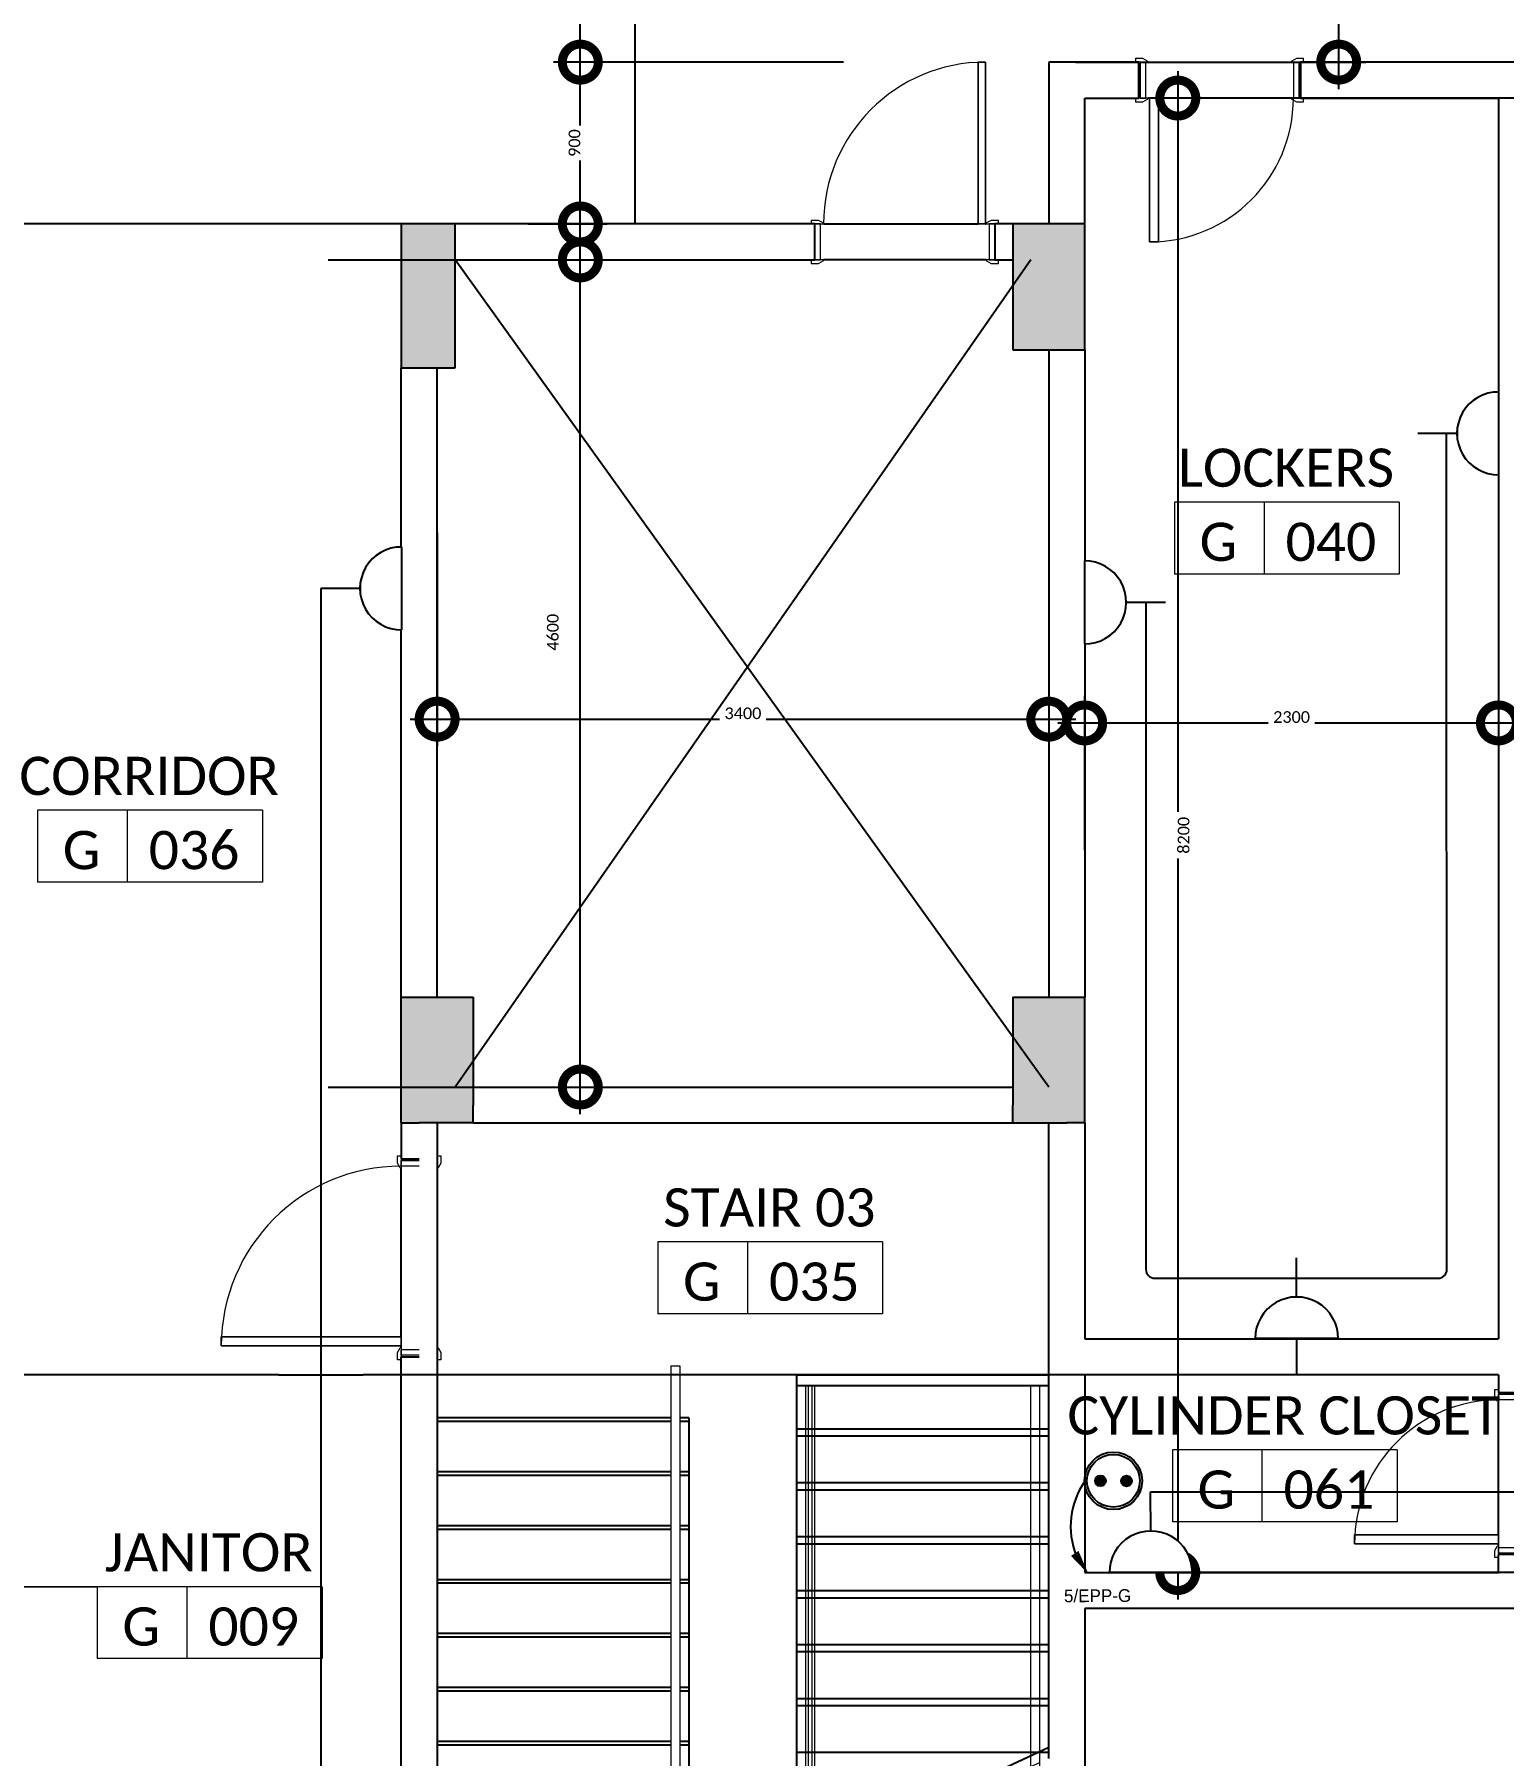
# Model space of a CAD drawing. Header units: metres. Extents: x 15.7 to 112.1, y 4.7 to 71.5.
# Drawn here: x 59.46 to 67.62, y 41.53 to 51.1 of the extents above; entities that cross this region are included whole.
import ezdxf

# ---------------------------------------------------------------- set-up
doc = ezdxf.new("R2010")
doc.units = ezdxf.units.M
doc.set_wipeout_variables(frame=1)
doc.linetypes.add('ECG_Line-Ptrn-Sold', pattern=[9144.001, 9144, -0.001])
doc.layers.get('0').update_dxf_attribs({"color": 3})
for name, color, linetype in [('00', 252, 'Continuous'), ('E-Lighting Fix', 4, 'Continuous'), ('E-SOCKET', 3, 'Continuous'), ('HVAC', 1, 'Continuous')]:
    doc.layers.add(name, color=color, linetype=linetype)
for name, color, linetype, lineweight in [('1204SDC-A0$0$G-TTLB-STXT', 3, 'Continuous', 5), ('A-DIM', 7, 'Continuous', 5), ('A-DOOR', 5, 'Continuous', 5), ('A-FLOR-HRAL', 1, 'Continuous', 9), ('A-STAIR', 1, 'ECG_Line-Ptrn-Sold', 13), ('A-TEXT', 7, 'ECG_Line-Ptrn-Sold', 13)]:
    doc.layers.add(name, color=color, linetype=linetype, lineweight=lineweight)
doc.styles.add('Calibri', font='calibri.ttf', dxfattribs={"height": 0.212639})
doc.dimstyles.new('ECG_Dimn-Detl-100', dxfattribs={"dimscale": 0.3048, "dimtxt": 0.25, "dimasz": 1.312336, "dimexe": 0.492126, "dimexo": 0.0625, "dimgap": 0, "dimtad": 1, "dimdec": 0, "dimlfac": 1000, "dimzin": 0, "dimdsep": 46, "dimtxsty": 'Calibri', "dimblk1": 'DOTSMALL', "dimblk2": 'DOTSMALL', "dimsah": 1, "dimcen": 0.09, "dimdle": 0.492126, "dimazin": 0, "dimtfac": 1, "dimtdec": 4, "dimtix": 1, "dimtmove": 0, "dimatfit": 3, "dimfxl": 0.492126, "dimfxlon": 1, "dimtvp": 1, "dimtolj": 1, "dimtzin": 0, "dimarcsym": 2})
doc.dimstyles.new('ECG_Dimn-Detl-100_1', dxfattribs={"dimscale": 0.3048, "dimtxt": 0.25, "dimasz": 1.312336, "dimexe": 0.492126, "dimexo": 0.0625, "dimgap": 0, "dimtad": 1, "dimdec": 0, "dimlfac": 1000, "dimzin": 0, "dimdsep": 46, "dimtxsty": 'Calibri', "dimblk1": 'DOTSMALL', "dimblk2": 'DOTSMALL', "dimsah": 1, "dimcen": 0.09, "dimdle": 0.492126, "dimazin": 0, "dimtfac": 1, "dimtdec": 4, "dimtix": 1, "dimtmove": 2, "dimatfit": 3, "dimfxl": 0.492126, "dimfxlon": 1, "dimtvp": 1, "dimtolj": 1, "dimtzin": 0, "dimarcsym": 2})

# ---------------------------------------------------------------- blocks, each defined once
blk = doc.blocks.new('ECG_ Door-Single Leaf-Steel - 1100x2200 mm-V1-GROUND FLOOR PLAN')
at = {"layer": 'A-DOOR'}
for p, q in [((-0.567, 0.12), (-0.527, 0.12)), ((-0.567, 0.1), (-0.567, 0.12)), ((-0.527, 0.12), (-0.501, 0.106)), ((0.501, 0.106), (0.527, 0.12)), ((0.527, 0.12), (0.567, 0.12)), ((0.567, 0.12), (0.567, 0.1)), ((-0.542, -0.1), (-0.542, 0)), ((-0.51, 0), (-0.51, -0.1)), ((0.51, -0.1), (0.51, 0)), ((0.542, 0), (0.542, -0.1)), ((-0.567, -0.12), (-0.567, -0.1)), ((-0.527, -0.12), (-0.567, -0.12)), ((-0.55, -0.1), (-0.497, -0.1)), ((-0.51, -0.1), (-0.542, -0.1)), ((-0.501, -0.106), (-0.527, -0.12)), ((0.44, -0.1), (0.49, -0.1)), ((0.44, -1.1), (0.44, -0.1)), ((0.44, -0.1), (0.44, -1.1)), ((0.49, -0.1), (0.44, -0.1)), ((0.49, -0.1), (0.49, -1.1)), ((0.49, -1.1), (0.49, -0.1)), ((0.497, -0.1), (0.55, -0.1)), ((0.527, -0.12), (0.501, -0.106)), ((0.542, -0.1), (0.51, -0.1)), ((0.567, -0.12), (0.527, -0.12)), ((0.567, -0.1), (0.567, -0.12)), ((0.49, -1.1), (0.44, -1.1)), ((0.44, -1.1), (0.49, -1.1))]:
    blk.add_line(p, q, dxfattribs=at)
for centre, radius, start, end in [((-0.505, 0.099), 0.00806, 7.12502, 60.25512), ((0.505, 0.099), 0.00806, 119.74488, 172.87498), ((0.49, -0.1), 1, 180, 270), ((-0.505, -0.099), 0.00806, 299.74488, 352.87498), ((0.505, -0.099), 0.00806, 187.12502, 240.25512)]:
    blk.add_arc(centre, radius, start, end, dxfattribs=at)
blk = doc.blocks.new('ECG_ Door-Single Leaf-Steel - 900x2200 mm-3097165-GROUND FLOOR PLAN')
at = {"layer": 'A-DOOR'}
for p, q in [((0.34, 0.9), (0.34, 0.1)), ((0.39, 0.9), (0.34, 0.9)), ((0.34, 0.1), (0.34, 0.9)), ((0.34, 0.9), (0.39, 0.9)), ((0.39, 0.1), (0.39, 0.9)), ((0.39, 0.9), (0.39, 0.1)), ((-0.427, 0.12), (-0.467, 0.12)), ((-0.467, 0.12), (-0.467, 0.1)), ((-0.45, 0.1), (-0.397, 0.1)), ((-0.41, 0.1), (-0.442, 0.1)), ((-0.442, 0.1), (-0.442, -0.1)), ((-0.401, 0.106), (-0.427, 0.12)), ((-0.41, -0.1), (-0.41, 0.1)), ((0.34, 0.1), (0.39, 0.1)), ((0.39, 0.1), (0.34, 0.1)), ((0.397, 0.1), (0.45, 0.1)), ((0.427, 0.12), (0.401, 0.106)), ((0.41, 0.1), (0.41, -0.1)), ((0.442, 0.1), (0.41, 0.1)), ((0.467, 0.12), (0.427, 0.12)), ((0.442, -0.1), (0.442, 0.1)), ((0.467, 0.1), (0.467, 0.12)), ((-0.467, -0.1), (-0.467, -0.12)), ((-0.467, -0.12), (-0.427, -0.12)), ((-0.397, -0.1), (-0.45, -0.1)), ((-0.442, -0.1), (-0.41, -0.1)), ((-0.427, -0.12), (-0.401, -0.106)), ((0.45, -0.1), (0.397, -0.1)), ((0.401, -0.106), (0.427, -0.12)), ((0.41, -0.1), (0.442, -0.1)), ((0.427, -0.12), (0.467, -0.12)), ((0.467, -0.12), (0.467, -0.1))]:
    blk.add_line(p, q, dxfattribs=at)
for centre, radius, start, end in [((0.39, 0.1), 0.8, 90, 180), ((-0.405, 0.099), 0.00806, 7.12502, 60.25512), ((0.405, 0.099), 0.00806, 119.74488, 172.87498), ((-0.405, -0.099), 0.00806, 299.74488, 352.87498), ((0.405, -0.099), 0.00806, 187.12502, 240.25512)]:
    blk.add_arc(centre, radius, start, end, dxfattribs=at)
blk = doc.blocks.new('ECG_ Door-Single Leaf-Steel - 900x2200 mm-3097164-GROUND FLOOR PLAN')
at = {"layer": 'A-DOOR'}
for p, q in [((-0.467, 0.12), (-0.427, 0.12)), ((-0.467, 0.1), (-0.467, 0.12)), ((-0.397, 0.1), (-0.45, 0.1)), ((-0.442, 0.1), (-0.41, 0.1)), ((-0.442, -0.1), (-0.442, 0.1)), ((-0.427, 0.12), (-0.401, 0.106)), ((-0.41, 0.1), (-0.41, -0.1)), ((0.45, 0.1), (0.397, 0.1)), ((0.401, 0.106), (0.427, 0.12)), ((0.41, 0.1), (0.442, 0.1)), ((0.41, -0.1), (0.41, 0.1)), ((0.427, 0.12), (0.467, 0.12)), ((0.442, 0.1), (0.442, -0.1)), ((0.467, 0.12), (0.467, 0.1)), ((-0.467, -0.12), (-0.467, -0.1)), ((-0.427, -0.12), (-0.467, -0.12)), ((-0.45, -0.1), (-0.397, -0.1)), ((-0.41, -0.1), (-0.442, -0.1)), ((-0.401, -0.106), (-0.427, -0.12)), ((0.34, -0.1), (0.39, -0.1)), ((0.34, -0.9), (0.34, -0.1)), ((0.34, -0.1), (0.34, -0.9)), ((0.39, -0.1), (0.34, -0.1)), ((0.39, -0.1), (0.39, -0.9)), ((0.39, -0.9), (0.39, -0.1)), ((0.397, -0.1), (0.45, -0.1)), ((0.427, -0.12), (0.401, -0.106)), ((0.442, -0.1), (0.41, -0.1)), ((0.467, -0.12), (0.427, -0.12)), ((0.467, -0.1), (0.467, -0.12)), ((0.39, -0.9), (0.34, -0.9)), ((0.34, -0.9), (0.39, -0.9))]:
    blk.add_line(p, q, dxfattribs=at)
for centre, radius, start, end in [((-0.405, 0.099), 0.00806, 7.12502, 60.25512), ((0.405, 0.099), 0.00806, 119.74488, 172.87498), ((0.39, -0.1), 0.8, 180, 270), ((-0.405, -0.099), 0.00806, 299.74488, 352.87498), ((0.405, -0.099), 0.00806, 187.12502, 240.25512)]:
    blk.add_arc(centre, radius, start, end, dxfattribs=at)
blk = doc.blocks.new('Railing - Railing-3162899-GROUND FLOOR PLAN')
at = {"layer": 'A-FLOR-HRAL'}
for p, q in [((62.9935, 43.6973), (63.0435, 43.6973)), ((62.9935, 43.6973), (62.9935, 40.0394)), ((63.0435, 43.6973), (63.0435, 40.0394)), ((63.7943, 40.9077), (63.7443, 40.8844)), ((63.7943, 40.9077), (63.7443, 40.8844)), ((63.7943, 40.9077), (63.7443, 40.8844)), ((63.7943, 40.9077), (63.7443, 40.8844)), ((63.7943, 40.9077), (63.7443, 40.8844)), ((63.7943, 40.9077), (63.7443, 40.8844)), ((63.7443, 40.0223), (63.7443, 40.8844)), ((63.7943, 40.0223), (63.7943, 40.9077)), ((62.9935, 40.0394), (62.9935, 39.6469)), ((63.0435, 40.0394), (63.0435, 39.6969)), ((63.7443, 39.7473), (63.7443, 40.0223)), ((63.7943, 39.7473), (63.7943, 40.0223)), ((63.7443, 39.6969), (63.7443, 39.7473)), ((63.7943, 39.6469), (63.7943, 39.7473)), ((62.9935, 39.6469), (63.7943, 39.6469)), ((63.0435, 39.6969), (63.7443, 39.6969))]:
    blk.add_line(p, q, dxfattribs=at)
at = {"layer": 'A-STAIR'}
for p, q in [((63.7443, 43.5873), (63.7943, 43.5873)), ((63.7443, 43.2873), (63.7443, 43.5873)), ((63.7593, 43.5873), (63.7793, 43.5873)), ((63.7593, 43.2873), (63.7593, 43.5873)), ((63.7593, 43.5873), (63.7793, 43.5873)), ((63.7593, 43.2873), (63.7593, 43.5873)), ((63.7593, 43.5873), (63.7793, 43.5873)), ((63.7593, 43.2873), (63.7593, 43.5873)), ((63.7593, 43.5873), (63.7793, 43.5873)), ((63.7593, 43.2873), (63.7593, 43.5873)), ((63.7593, 43.5873), (63.7793, 43.5873)), ((63.7593, 43.2873), (63.7593, 43.5873)), ((63.7793, 43.2873), (63.7793, 43.5873)), ((63.7793, 43.2873), (63.7793, 43.5873)), ((63.7793, 43.2873), (63.7793, 43.5873)), ((63.7793, 43.2873), (63.7793, 43.5873)), ((63.7793, 43.2873), (63.7793, 43.5873)), ((63.7943, 43.2873), (63.7943, 43.5873)), ((63.7443, 40.8844), (63.7443, 43.2873)), ((63.7593, 40.8914), (63.7593, 43.2873)), ((63.7593, 40.8914), (63.7593, 43.2873)), ((63.7593, 40.8914), (63.7593, 43.2873)), ((63.7593, 40.8914), (63.7593, 43.2873)), ((63.7593, 40.8914), (63.7593, 43.2873)), ((63.7793, 40.9007), (63.7793, 43.2873)), ((63.7793, 40.9007), (63.7793, 43.2873)), ((63.7793, 40.9007), (63.7793, 43.2873)), ((63.7793, 40.9007), (63.7793, 43.2873)), ((63.7793, 40.9007), (63.7793, 43.2873)), ((63.7943, 40.9077), (63.7943, 43.2873))]:
    blk.add_line(p, q, dxfattribs=at)
blk = doc.blocks.new('Railing - Railing-3137059-GROUND FLOOR PLAN')
at = {"layer": 'A-FLOR-HRAL'}
for p, q in [((65.0435, 41.4902), (64.9935, 41.4669)), ((64.9935, 39.6873), (64.9935, 41.4669)), ((65.0435, 39.6873), (65.0435, 41.4902)), ((64.9935, 39.3873), (64.9935, 39.6873)), ((65.0435, 39.3873), (65.0435, 39.6873)), ((65.0435, 39.3873), (64.9935, 39.3873))]:
    blk.add_line(p, q, dxfattribs=at)
at = {"layer": 'A-STAIR'}
for p, q in [((64.9935, 43.5873), (65.0435, 43.5873)), ((64.9935, 43.2873), (64.9935, 43.5873)), ((65.0435, 43.2873), (65.0435, 43.5873)), ((64.9935, 41.4669), (64.9935, 43.2873)), ((65.0435, 41.4902), (65.0435, 43.2873))]:
    blk.add_line(p, q, dxfattribs=at)
blk = doc.blocks.new('ECG_ Door-Single Leaf-Steel - 1000x2200 mm-3241805-GROUND FLOOR PLAN')
at = {"layer": 'A-DOOR'}
for p, q in [((0.408, 1), (0.408, 0.1)), ((0.448, 1), (0.408, 1)), ((0.408, 0.1), (0.408, 1)), ((0.408, 1), (0.448, 1)), ((0.448, 0.1), (0.448, 1)), ((0.448, 1), (0.448, 0.1)), ((-0.48, 0.12), (-0.52, 0.12)), ((-0.52, 0.12), (-0.52, 0.1)), ((-0.5, 0.1), (-0.45, 0.1)), ((-0.468, 0.1), (-0.5, 0.1)), ((-0.454, 0.106), (-0.48, 0.12)), ((-0.468, -0.1), (-0.468, 0.1)), ((0.408, 0.1), (0.448, 0.1)), ((0.448, 0.1), (0.408, 0.1)), ((0.45, 0.1), (0.5, 0.1)), ((0.48, 0.12), (0.454, 0.106)), ((0.468, 0.1), (0.468, -0.1)), ((0.5, 0.1), (0.468, 0.1)), ((0.52, 0.12), (0.48, 0.12)), ((0.52, 0.1), (0.52, 0.12)), ((-0.52, -0.1), (-0.52, -0.12)), ((-0.52, -0.12), (-0.48, -0.12)), ((-0.45, -0.1), (-0.5, -0.1)), ((-0.5, -0.1), (-0.468, -0.1)), ((-0.48, -0.12), (-0.454, -0.106)), ((0.5, -0.1), (0.45, -0.1)), ((0.454, -0.106), (0.48, -0.12)), ((0.468, -0.1), (0.5, -0.1)), ((0.48, -0.12), (0.52, -0.12)), ((0.52, -0.12), (0.52, -0.1))]:
    blk.add_line(p, q, dxfattribs=at)
for centre, radius, start, end in [((0.448, 0.1), 0.9, 90, 180), ((-0.458, 0.099), 0.00806, 7.12502, 60.25512), ((0.458, 0.099), 0.00806, 119.74488, 172.87498), ((-0.458, -0.099), 0.00806, 299.74488, 352.87498), ((0.458, -0.099), 0.00806, 187.12502, 240.25512)]:
    blk.add_arc(centre, radius, start, end, dxfattribs=at)
blk = doc.blocks.new('ECG_G-Tag-Room - ECG_G-Tag-Room-Engl-1568319-GROUND FLOOR PLAN')
at = {"layer": 'A-TEXT'}
for p, q in [((-0.00625, 0), (-0.00625, -0.004)), ((0.00625, 0), (-0.00625, 0)), ((-0.00125, -0.004), (-0.00125, 0)), ((0.00625, 0), (0.00625, -0.004)), ((0.00625, -0.004), (-0.00625, -0.004))]:
    blk.add_line(p, q, dxfattribs=at)
blk = doc.blocks.new('_DotSmall')
at = {"color": 0, "linetype": 'ByBlock', "const_width": 0.5}
blk.add_lwpolyline([(-0.0625, 0, 1), (0.0625, 0, 1)], format="xyb", close=True, dxfattribs=at)
blk = doc.blocks.new('SS')
at = {"color": 3}
blk.add_wipeout([(-0.2307, -0.0004), (-0.2222, 0.0621), (-0.2022, 0.1111), (-0.167, 0.1592), (-0.1259, 0.1933), (-0.0695, 0.22), (-0.025, 0.2293), (0.0499, 0.2252), (0.1123, 0.2015), (0.1552, 0.1707), (0.1949, 0.1234), (0.2175, 0.0769), (0.2293, 0.0252), (0.2293, -0.0004)], dxfattribs=at)
at = {"layer": 'E-SOCKET', "color": 3}
for points in [[(-0.0004, 0.2308), (-0.0015, 0.4486)], [(0.2307, -0.0004), (-0.2307, -0.0004)]]:
    blk.add_lwpolyline(points, dxfattribs=at)
blk.add_arc((0, 0), 0.2307, 359.91019, 180.08981, dxfattribs=at)
blk = doc.blocks.new('EO')
at = {"layer": 'E-Lighting Fix', "lineweight": -3, "ltscale": 0.05, "transparency": 33554658}
h = blk.add_hatch(color=0, dxfattribs=at)
h.dxf.hatch_style = 1
edge = h.paths.add_edge_path()
edge.add_arc((-0.081, 0.18), 0.0337, 0, 360)
h = blk.add_hatch(color=0, dxfattribs=at)
h.dxf.hatch_style = 1
edge = h.paths.add_edge_path()
edge.add_arc((0.082, 0.179), 0.0337, 0, 360)
at = {"layer": 'E-Lighting Fix', "color": 0}
for radius in [0.18, 0.165]:
    blk.add_circle((0, 0.18), radius, dxfattribs=at)
at = {"layer": 'E-Lighting Fix', "color": 0, "lineweight": -3, "ltscale": 0.05}
for centre in [(-0.081, 0.18), (0.082, 0.179)]:
    blk.add_circle(centre, 0.0337, dxfattribs=at)
blk = doc.blocks.new('A$Cd8d9f0fa')
at = {"layer": '1204SDC-A0$0$G-TTLB-STXT', "xscale": 0.889, "yscale": 0.889, "zscale": 0.889}
blk.add_blockref('EO', (-0.5419, -0.2558), dxfattribs=at)

msp = doc.modelspace()

# ---------------------------------------------------------------- hatches: boundary and pattern name
at = {"layer": '00'}
for points in [[(61.7939, 49.2473), (61.7939, 50.0473), (61.4939, 50.0473), (61.4939, 49.2473), (61.6939, 49.2473)], [(65.0939, 49.3473), (65.2939, 49.3473), (65.2939, 50.0473), (64.8939, 50.0473), (64.8939, 49.3473)], [(61.4939, 45.0473), (61.5939, 45.0473), (61.5939, 45.1473), (61.8939, 45.1473), (61.8939, 45.7473), (61.4939, 45.7473), (61.4939, 45.1473)], [(65.2011, 45.0473), (65.2939, 45.0473), (65.2939, 45.7473), (64.8939, 45.7473), (64.8939, 45.1473), (65.1939, 45.1473), (65.1939, 45.0473)], [(61.6939, 45.0473), (61.8939, 45.0473), (61.8939, 45.1473), (61.5939, 45.1473), (61.5939, 45.0473)], [(65.1939, 45.0473), (65.1939, 45.1473), (64.8939, 45.1473), (64.8939, 45.0473), (65.0939, 45.0473)]]:
    msp.add_hatch(color=256, dxfattribs=at).paths.add_polyline_path(points, flags=0)

# ---------------------------------------------------------------- linework, layer by layer
for points in [[(60.8113, 43.6473), (58.345, 43.6473)], [(60.8113, 43.6473), (61.2828, 43.6473)]]:
    msp.add_lwpolyline(points)
at = {"color": 1}
msp.add_lwpolyline([(65.3153, 42.5379, 0, 0.05, 0), (65.2383, 42.6537, 0.05, 0.05, 0)], format="xyseb", dxfattribs=at)
msp.add_arc((65.6597, 42.803), 0.444, 145.47291, 201.22219, dxfattribs=at)
at = {"layer": '00'}
for p, q in [((62.7937, 55.7473), (62.7937, 50.0473)), ((65.5939, 50.9473), (65.0939, 50.9473)), ((65.0939, 50.9473), (65.0939, 50.0473)), ((65.5939, 50.7473), (65.5939, 50.9473)), ((65.6469, 50.9473), (66.4409, 50.9473)), ((65.6469, 50.9473), (66.4409, 50.9473)), ((67.8939, 50.9473), (66.4939, 50.9473)), ((66.4939, 50.9473), (66.4939, 50.7473)), ((65.2939, 50.7473), (65.5939, 50.7473)), ((65.2939, 50.0473), (65.2939, 50.7473)), ((65.6539, 50.7473), (65.6469, 50.7473)), ((65.6539, 50.7473), (65.6469, 50.7473)), ((66.4409, 50.7473), (65.7039, 50.7473)), ((66.4409, 50.7473), (65.7039, 50.7473)), ((66.4939, 50.7473), (67.5939, 50.7473)), ((67.5939, 50.7473), (67.5939, 43.8473)), ((61.4939, 50.0473), (58.9939, 50.0473)), ((61.4939, 50.0473), (61.4939, 49.2473)), ((61.7939, 50.0473), (61.4939, 50.0473)), ((63.7939, 50.0473), (61.7939, 50.0473)), ((61.7939, 49.8473), (61.7939, 50.0473)), ((63.7939, 49.8473), (63.7939, 50.0473)), ((63.8439, 50.0473), (64.7019, 50.0473)), ((63.8439, 50.0473), (64.7019, 50.0473)), ((64.7419, 50.0473), (64.7439, 50.0473)), ((64.7419, 50.0473), (64.7439, 50.0473)), ((64.8939, 50.0473), (64.7939, 50.0473)), ((64.7939, 50.0473), (64.7939, 49.8473)), ((64.8939, 50.0473), (64.8939, 49.8473)), ((65.0939, 50.0473), (64.8939, 50.0473)), ((65.2939, 50.0473), (65.0939, 50.0473)), ((65.2939, 49.3473), (65.2939, 50.0473)), ((61.7939, 49.8473), (63.7939, 49.8473)), ((61.7939, 49.2473), (61.7939, 49.8473)), ((64.9939, 49.8473), (61.7939, 45.2473)), ((65.0939, 45.2473), (61.7939, 49.8473)), ((64.7439, 49.8473), (63.8439, 49.8473)), ((64.7939, 49.8473), (64.8939, 49.8473)), ((64.8939, 49.8473), (64.8939, 49.3473)), ((64.8939, 49.3473), (65.0939, 49.3473)), ((65.0939, 49.3473), (65.0939, 45.7473)), ((65.0939, 49.3473), (65.2939, 49.3473)), ((65.2939, 49.3473), (65.2939, 45.7473)), ((61.4939, 45.7473), (61.4939, 49.2473)), ((61.4939, 49.2473), (61.6939, 49.2473)), ((61.6939, 45.7473), (61.6939, 49.2473)), ((61.6939, 49.2473), (61.7939, 49.2473)), ((61.4939, 45.0473), (61.4939, 45.7473)), ((61.4939, 45.7473), (61.6939, 45.7473)), ((61.6939, 45.7473), (61.8939, 45.7473)), ((61.8939, 45.7473), (61.8939, 45.2473)), ((64.8939, 45.7473), (64.8939, 45.2473)), ((64.8939, 45.7473), (65.0939, 45.7473)), ((65.0939, 45.7473), (65.2939, 45.7473)), ((65.2939, 45.0473), (65.2939, 45.7473)), ((61.8939, 45.2473), (64.8939, 45.2473)), ((61.8939, 45.2473), (61.8939, 45.1473)), ((64.8939, 45.2473), (64.8939, 45.1473)), ((61.8939, 45.0473), (61.8939, 45.1473)), ((64.8939, 45.0473), (64.8939, 45.1473)), ((61.4939, 45.0473), (61.4939, 44.8473)), ((61.4939, 45.0473), (61.5939, 45.0473)), ((61.6939, 45.0473), (61.5939, 45.0473)), ((61.6939, 45.0473), (61.6939, 38.6473)), ((61.8939, 45.0473), (61.6939, 45.0473)), ((61.8939, 45.0473), (64.8939, 45.0473)), ((64.8939, 45.0473), (65.0939, 45.0473)), ((65.0939, 41.5737), (65.0939, 45.0473)), ((65.0939, 45.0473), (65.1939, 45.0473)), ((65.2939, 45.0473), (65.1939, 45.0473)), ((65.2939, 45.0473), (65.2939, 43.8473)), ((61.4939, 44.8473), (61.5939, 44.8473)), ((61.4939, 43.8573), (61.4939, 44.7943)), ((61.4939, 43.8573), (61.4939, 44.7943)), ((65.2939, 43.8473), (67.5939, 43.8473)), ((61.4939, 43.8003), (61.4939, 43.8073)), ((61.4939, 43.8003), (61.4939, 43.8073)), ((61.4939, 33.7473), (61.4939, 43.7473)), ((61.4939, 43.7473), (61.5939, 43.7473)), ((63.6939, 43.6473), (65.0939, 43.6473)), ((63.6939, 40.9209), (63.6939, 43.6473)), ((63.6939, 43.5873), (65.0939, 43.5873)), ((63.6939, 40.8609), (63.6939, 43.5873)), ((65.0939, 41.5737), (65.0939, 43.6473)), ((65.0939, 41.5137), (65.0939, 43.5873)), ((65.2939, 43.6473), (65.2939, 42.5473)), ((67.5939, 43.6473), (65.2939, 43.6473)), ((67.5939, 43.6473), (67.5939, 43.5473)), ((67.7939, 43.5473), (67.5939, 43.5473)), ((67.5939, 42.7573), (67.5939, 43.4943)), ((62.9935, 43.4073), (61.6939, 43.4073)), ((62.9935, 43.3873), (61.6939, 43.3873)), ((63.0939, 43.4073), (63.0435, 43.4073)), ((63.0939, 43.3873), (63.0435, 43.3873)), ((63.0939, 43.4073), (63.0939, 43.1073)), ((63.6939, 43.3473), (65.0939, 43.3473)), ((63.6939, 43.3073), (65.0939, 43.3073)), ((62.9935, 43.1073), (61.6939, 43.1073)), ((62.9935, 43.0873), (61.6939, 43.0873)), ((63.0939, 43.1073), (63.0435, 43.1073)), ((63.0939, 43.0873), (63.0435, 43.0873)), ((63.0939, 43.1073), (63.0939, 42.8073)), ((63.6939, 43.0473), (65.0939, 43.0473)), ((63.6939, 43.0073), (65.0939, 43.0073)), ((62.9935, 42.8073), (61.6939, 42.8073)), ((63.0939, 42.8073), (63.0435, 42.8073)), ((63.0939, 42.8073), (63.0939, 42.5073)), ((62.9935, 42.7873), (61.6939, 42.7873)), ((63.0939, 42.7873), (63.0435, 42.7873)), ((63.6939, 42.7473), (65.0939, 42.7473)), ((63.6939, 42.7073), (65.0939, 42.7073)), ((67.5939, 42.7003), (67.5939, 42.7073)), ((67.5939, 42.5473), (67.5939, 42.6473)), ((67.7939, 42.6473), (67.5939, 42.6473)), ((62.9935, 42.5073), (61.6939, 42.5073)), ((63.0939, 42.5073), (63.0435, 42.5073)), ((63.0939, 42.5073), (63.0939, 42.2073)), ((65.2939, 42.5473), (67.5939, 42.5473)), ((57.8129, 42.47), (59.8041, 42.4683)), ((62.9935, 42.4873), (61.6939, 42.4873)), ((63.0939, 42.4873), (63.0435, 42.4873)), ((63.6939, 42.4473), (65.0939, 42.4473)), ((63.6939, 42.4073), (65.0939, 42.4073)), ((65.2939, 42.3473), (65.2939, 38.3473)), ((67.8939, 42.3473), (65.2939, 42.3473)), ((62.9935, 42.2073), (61.6939, 42.2073)), ((62.9935, 42.1873), (61.6939, 42.1873)), ((63.0939, 42.2073), (63.0435, 42.2073)), ((63.0939, 42.1873), (63.0435, 42.1873)), ((63.0939, 42.2073), (63.0939, 41.9073)), ((63.6939, 42.1473), (65.0939, 42.1473)), ((63.6939, 42.1073), (65.0939, 42.1073)), ((62.9935, 41.9073), (61.6939, 41.9073)), ((62.9935, 41.8873), (61.6939, 41.8873)), ((63.0939, 41.9073), (63.0435, 41.9073)), ((63.0939, 41.8873), (63.0435, 41.8873)), ((63.0939, 41.9073), (63.0939, 41.6073)), ((63.6939, 41.8473), (65.0939, 41.8473)), ((63.6939, 41.8073), (65.0939, 41.8073)), ((62.9935, 41.6073), (61.6939, 41.6073)), ((62.9935, 41.5873), (61.6939, 41.5873)), ((63.0939, 41.6073), (63.0435, 41.6073)), ((63.0939, 41.5873), (63.0435, 41.5873)), ((63.0939, 41.6073), (63.0939, 41.3073)), ((63.6939, 41.5473), (65.0373, 41.5473)), ((65.0939, 41.5737), (64.5072, 41.3002)), ((65.0373, 41.5473), (65.0939, 41.5473)), ((65.0373, 41.5473), (65.0939, 41.5473)), ((65.0939, 41.5473), (65.0939, 41.5737)), ((65.0939, 41.5137), (65.0939, 41.5473))]:
    msp.add_line(p, q, dxfattribs=at)

# ---------------------------------------------------------------- block references
for name, p in [('ECG_ Door-Single Leaf-Steel - 1000x2200 mm-3241805-GROUND FLOOR PLAN', (64.2939, 49.9473)), ('Railing - Railing-3162899-GROUND FLOOR PLAN', (0, 0)), ('Railing - Railing-3137059-GROUND FLOOR PLAN', (0, 0))]:
    msp.add_blockref(name, p, dxfattribs=at)
for name, p, rotation in [('ECG_ Door-Single Leaf-Steel - 900x2200 mm-3097165-GROUND FLOOR PLAN', (66.0439, 50.8473), 180), ('ECG_ Door-Single Leaf-Steel - 1100x2200 mm-V1-GROUND FLOOR PLAN', (61.5939, 44.2973), 270), ('ECG_ Door-Single Leaf-Steel - 900x2200 mm-3097164-GROUND FLOOR PLAN', (67.6939, 43.0973), 269.9999999999999)]:
    msp.add_blockref(name, p, dxfattribs=dict(at, rotation=rotation))
at = {"layer": '00', "xscale": 99.99999999999993, "yscale": 99.99999999999993, "zscale": 99.99999999999993}
for p in [(66.4174, 48.5005), (60.0976, 46.7863), (63.5456, 44.3863), (66.406, 43.2299), (60.4291, 42.4683)]:
    msp.add_blockref('ECG_G-Tag-Room - ECG_G-Tag-Room-Engl-1568319-GROUND FLOOR PLAN', p, dxfattribs=at)

# ---------------------------------------------------------------- texts
at = {"color": 1}
msp.add_text('5/EPP-G', height=0.07079, rotation=0.34512, dxfattribs=at).set_placement((65.1788, 42.3817))
at = {"layer": '00', "attachment_point": 2, "line_spacing_factor": 1.156427, "style": 'Calibri'}
for s, insert, char_height, width in [('LOCKERS', (66.4125, 48.7981), 0.21264, 1.458), ('\\fCalibri|b0|i0|c178|p34|;G', (66.037, 48.3856), 0.212639, 0.255), ('040', (66.6625, 48.3856), 0.21264, 0.612), ('CORRIDOR', (60.0928, 47.084), 0.21264, 1.752), ('\\fCalibri|b0|i0|c178|p34|;G', (59.7172, 46.6714), 0.212639, 0.255), ('036', (60.3428, 46.6714), 0.21264, 0.612), ('STAIR 03', (63.5408, 44.684), 0.21264, 1.434), ('\\fCalibri|b0|i0|c178|p34|;G', (63.1652, 44.2714), 0.212639, 0.255), ('035', (63.7908, 44.2714), 0.21264, 0.612), ('CYLINDER CLOSET', (66.4012, 43.5275), 0.212639, 2.913), ('\\fCalibri|b0|i0|c178|p34|;G', (66.0257, 43.1149), 0.212639, 0.255), ('061', (66.6512, 43.1149), 0.21264, 0.612), ('JANITOR', (60.4243, 42.766), 0.21264, 1.407), ('\\fCalibri|b0|i0|c178|p34|;G', (60.0488, 42.3534), 0.212639, 0.255), ('009', (60.6743, 42.3534), 0.21264, 0.612)]:
    msp.add_mtext(s, dxfattribs=dict(at, insert=insert, char_height=char_height, width=width))

# ---------------------------------------------------------------- dimensions: what is measured, and where the dimension line sits
at = {"layer": 'A-DIM'}
for base, p1, p2, override in [((62.4899, 55.7473), (62.6399, 50.9473), (62.6399, 55.7473), {"dimpost": '<>', "dimfxl": 4.8}), ((66.7059, 55.7473), (66.5559, 50.9473), (66.5559, 55.7473), {"dimpost": '<>', "dimfxl": 4.8}), ((62.4899, 50.9473), (62.3399, 50.0473), (62.6399, 50.9473), {"dimpost": '<>', "dimfxl": 0.948683}), ((65.8113, 42.5473), (65.9613, 50.7473), (65.9613, 42.5473), {"dimpost": '<>', "dimfxl": 8.2})]:
    msp.add_linear_dim(base=base, p1=p1, p2=p2, angle=90, dimstyle='ECG_Dimn-Detl-100', override=override, dxfattribs=at).render()
msp.add_linear_dim(base=(62.4899, 49.8473), p1=(62.3399, 45.2473), p2=(62.3399, 49.8473), angle=90, location=(62.3371, 47.7767), text_rotation=90, dimstyle='ECG_Dimn-Detl-100_1', override={"dimpost": '<>', "dimfxl": 4.6}, dxfattribs=at).render()
for base, p1, p2, override in [((65.0939, 47.2932), (61.6939, 47.4432), (65.0939, 47.4432), {"dimpost": '<>', "dimfxl": 3.4}), ((67.5939, 47.2723), (65.2939, 47.1223), (67.5939, 47.4223), {"dimpost": '<>', "dimfxl": 2.319483})]:
    msp.add_linear_dim(base=base, p1=p1, p2=p2, dimstyle='ECG_Dimn-Detl-100', override=override, dxfattribs=at).render()

# ---------------------------------------------------------------- next in the draw order: block references
at = {"color": 1}
for p, rotation in [((67.5939, 48.8828), 90), ((61.4956, 48.0207), 90), ((65.2943, 47.9427), 270)]:
    msp.add_blockref('SS', p, dxfattribs=dict(at, rotation=rotation))
for p in [(66.4723, 43.8492), (65.6615, 42.5474)]:
    msp.add_blockref('SS', p, dxfattribs=at)

# ---------------------------------------------------------------- next in the draw order: linework, layer by layer
msp.add_lwpolyline([(65.634, 47.9437), (65.634, 44.2338, 0.414214), (65.684, 44.1838), (67.2577, 44.1838, 0.414403), (67.3077, 44.2338), (67.3047, 48.8821)], format="xyb")
at = {"color": 3}
msp.add_lwpolyline([(61.0471, 48.0192), (61.0471, 34.9223, -0.413054), (60.9475, 34.8223), (58.0269, 34.8108)], format="xyb", dxfattribs=at)
for points in [[(66.4716, 43.8489), (66.4716, 43.6473), (61.2828, 43.6473)], [(65.66, 42.996), (69.7752, 42.996)]]:
    msp.add_lwpolyline(points)

# ---------------------------------------------------------------- next in the draw order: block references
at = {"layer": 'HVAC', "color": 1}
msp.add_blockref('A$Cd8d9f0fa', (65.9951, 43.1531), dxfattribs=at)

doc.saveas('drawing.dxf')
